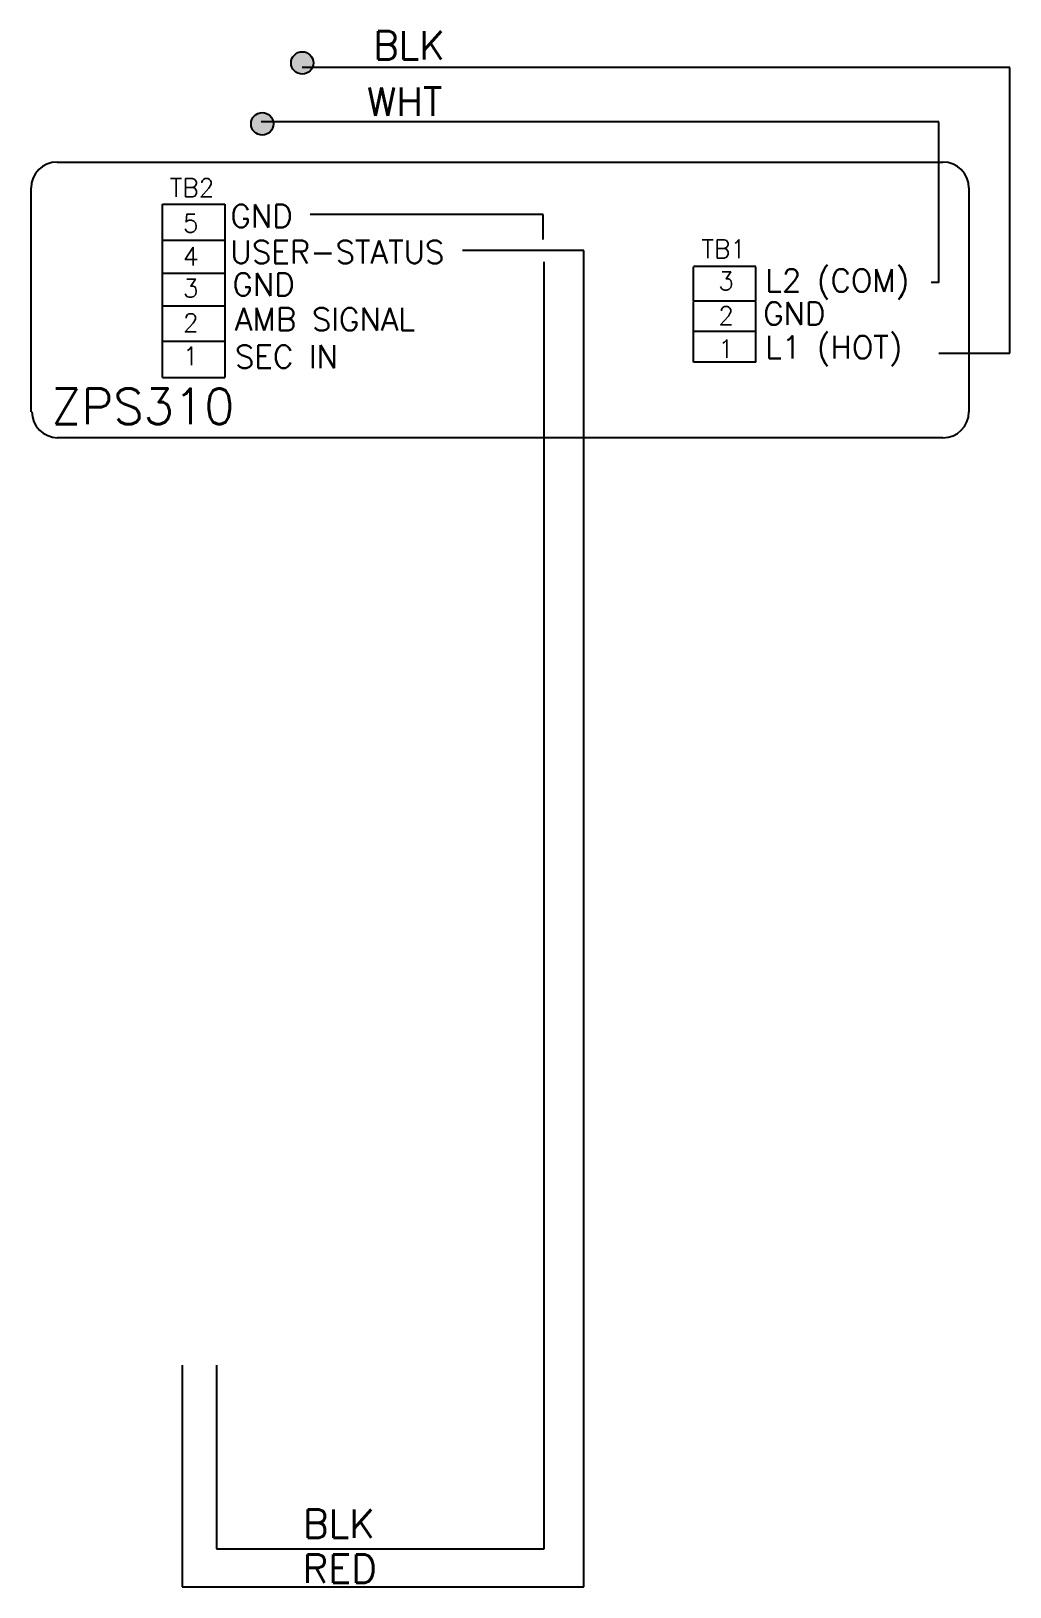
# Model space of a CAD drawing. Extents: x 1196 to 1506, y 406 to 899.
import ezdxf
from ezdxf.enums import TextEntityAlignment as Align

# ---------------------------------------------------------------- set-up
doc = ezdxf.new("R2010")
doc.units = 0
doc.header["$LTSCALE"] = 96
doc.header["$MEASUREMENT"] = 0
doc.layers.add('ZPS', color=7, linetype='CONTINUOUS')
doc.styles.get("Standard").update_dxf_attribs({"font": 'ROMANS'})

msp = doc.modelspace()

# ---------------------------------------------------------------- hatches: boundary and pattern name
at = {"layer": 'ZPS'}
h = msp.add_hatch(color=256, dxfattribs=at)
h.dxf.hatch_style = 1
h.paths.add_polyline_path([(1278.82, 889.43, 1), (1285.92, 889.43, 1)])
h = msp.add_hatch(color=256, dxfattribs=at)
h.dxf.hatch_style = 1
h.paths.add_polyline_path([(1273.16, 870.07, 1), (1266.05, 870.07, 1)])

# ---------------------------------------------------------------- linework, layer by layer
at = {"layer": 'ZPS', "color": 7}
for p, q in [((1506.49, 887.93), (1282.28, 887.93)), ((1506.49, 797.44), (1506.49, 887.93)), ((1484.03, 870.7), (1269.27, 870.7)), ((1484.03, 819.85), (1484.03, 870.7)), ((1204.58, 857.97), (1485.28, 857.97)), ((1196.37, 778.8), (1196.37, 849.75)), ((1493.49, 849.75), (1493.49, 778.8)), ((1237.98, 789.71), (1237.98, 844.65)), ((1237.98, 844.65), (1257.74, 844.65)), ((1257.74, 844.65), (1257.74, 789.71)), ((1358.62, 841.36), (1284.75, 841.36)), ((1358.62, 833.46), (1358.62, 841.36)), ((1237.98, 833.19), (1257.74, 833.19)), ((1371.51, 829.92), (1333.05, 829.92)), ((1406.21, 824.93), (1425.97, 824.93)), ((1406.21, 814.02), (1406.21, 824.78)), ((1425.97, 814.02), (1425.97, 824.78)), ((1237.98, 822.8), (1257.74, 822.8)), ((1484.03, 819.85), (1481.54, 819.85)), ((1406.21, 813.96), (1425.97, 813.96)), ((1406.21, 794.54), (1406.21, 813.81)), ((1425.97, 794.54), (1425.97, 813.81)), ((1237.98, 812.4), (1257.74, 812.4)), ((1406.21, 804.37), (1425.97, 804.37)), ((1237.98, 801.22), (1257.74, 801.22)), ((1425.97, 794.54), (1406.21, 794.54)), ((1484.03, 797.44), (1506.49, 797.44)), ((1237.98, 789.71), (1257.74, 789.71)), ((1485.28, 770.58), (1204.58, 770.58))]:
    msp.add_line(p, q, dxfattribs=at)
at = {"layer": 'ZPS'}
for p, q in [((1371.51, 406.46), (1371.51, 829.92)), ((1358.92, 418.52), (1358.92, 826.31)), ((1244.21, 476.7), (1244.21, 406.46)), ((1255.13, 476.7), (1255.13, 418.52)), ((1255.13, 418.52), (1358.92, 418.52)), ((1244.21, 406.46), (1360.63, 406.46)), ((1360.63, 406.46), (1371.51, 406.46))]:
    msp.add_line(p, q, dxfattribs=at)
at = {"layer": 'ZPS', "color": 7}
for centre in [(1282.28, 889.37), (1269.61, 870.07)]:
    msp.add_circle(centre, 3.55, dxfattribs=at)
for centre, start, end in [((1204.58, 849.75), 90, 180), ((1485.28, 849.75), 0, 90), ((1204.83, 778.85), 180, 270), ((1485.28, 778.8), 270, 0)]:
    msp.add_arc(centre, 8.22, start, end, dxfattribs=at)

# ---------------------------------------------------------------- texts
at = {"layer": 'ZPS', "color": 7, "transparency": 33554687}
for s, p in [('BLK', (1304.76, 890.47)), ('WHT', (1302.81, 872.61)), ('BLK', (1282.52, 422.01)), ('RED', (1282.42, 407.76))]:
    msp.add_text(s, height=8.99, dxfattribs=at).set_placement(p)
at = {"layer": 'ZPS', "color": 7}
for s, height, p in [('TB2', 5.779, (1240.3, 846.93)), ('5', 5.78, (1244.48, 835.69)), ('TB1', 5.779, (1408.76, 827.56)), ('4', 5.78, (1244.48, 825.17)), ('3', 5.78, (1244.48, 815.11)), ('3', 5.78, (1414.08, 817.4)), ('2', 5.78, (1244.48, 804.13)), ('2', 5.78, (1414.08, 806.42)), ('1', 5.78, (1244.48, 793.61)), ('1', 5.78, (1414.08, 795.9))]:
    msp.add_text(s, height=height, dxfattribs=at).set_placement(p)
at = {"layer": 'ZPS', "transparency": 33554687}
for s, p in [('GND', (1259.52, 837.28)), ('USER-STATUS', (1259.52, 825.87)), ('L2 (COM) ', (1428.99, 816.86)), ('GND', (1260.16, 815.61)), ('GND', (1428.34, 806.35)), ('AMB SIGNAL', (1260.95, 804.54)), ('L1 (HOT)', (1428.99, 795.69)), ('SEC IN', (1260.95, 792.7))]:
    msp.add_text(s, height=7.195, dxfattribs=at).set_placement(p)
at = {"layer": 'ZPS', "color": 7}
msp.add_text('ZPS310', height=11.199, dxfattribs=at).set_placement((1260.8, 780.56), align=Align.MIDDLE_RIGHT)

doc.saveas('drawing.dxf')
